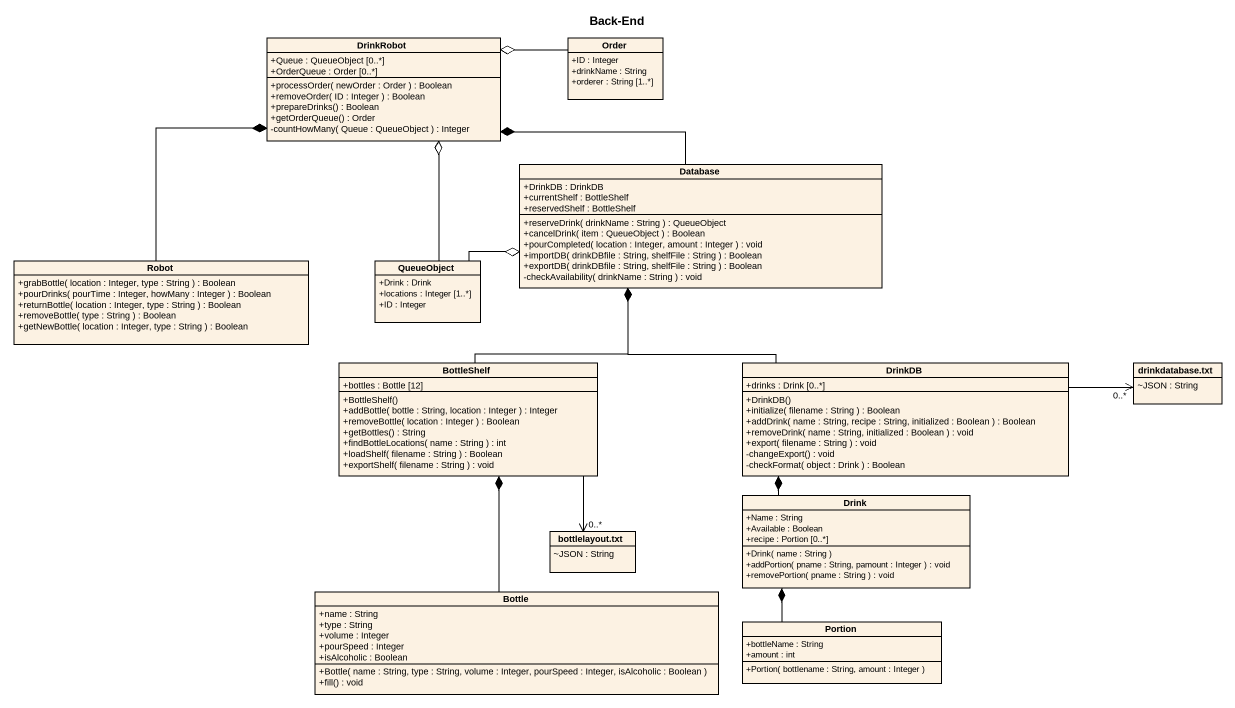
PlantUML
@startuml
title Back-End
hide circle
hide empty members
skinparam classAttributeIconSize 0
class DrinkRobot {
  +Queue : QueueObject [0..*]
  +OrderQueue : Order [0..*]
  +processOrder( newOrder : Order ) : Boolean
  +removeOrder( ID : Integer ) : Boolean
  +prepareDrinks() : Boolean
  +getOrderQueue() : Order
  -countHowMany( Queue : QueueObject ) : Integer
}
class Order {
  +ID : Integer
  +drinkName : String
  +orderer : String [1..*]
}
class "Database" as Database_ {
  +DrinkDB : DrinkDB
  +currentShelf : BottleShelf
  +reservedShelf : BottleShelf
  +reserveDrink( drinkName : String ) : QueueObject
  +cancelDrink( item : QueueObject ) : Boolean
  +pourCompleted( location : Integer, amount : Integer ) : void
  +importDB( drinkDBfile : String, shelfFile : String ) : Boolean
  +exportDB( drinkDBfile : String, shelfFile : String ) : Boolean
  -checkAvailability( drinkName : String ) : void
}
class Robot {
  +grabBottle( location : Integer, type : String ) : Boolean
  +pourDrinks( pourTime : Integer, howMany : Integer ) : Boolean
  +returnBottle( location : Integer, type : String ) : Boolean
  +removeBottle( type : String ) : Boolean
  +getNewBottle( location : Integer, type : String ) : Boolean
}
class QueueObject {
  +Drink : Drink
  +locations : Integer [1..*]
  +ID : Integer
}
class BottleShelf {
  +bottles : Bottle [12]
  +BottleShelf()
  +addBottle( bottle : String, location : Integer ) : Integer
  +removeBottle( location : Integer ) : Boolean
  +getBottles() : String
  +findBottleLocations( name : String ) : int
  +loadShelf( filename : String ) : Boolean
  +exportShelf( filename : String ) : void
}
class DrinkDB {
  +drinks : Drink [0..*]
  +DrinkDB()
  +initialize( filename : String ) : Boolean
  +addDrink( name : String, recipe : String, initialized : Boolean ) : Boolean
  +removeDrink( name : String, initialized : Boolean ) : void
  +export( filename : String ) : void
  -changeExport() : void
  -checkFormat( object : Drink ) : Boolean
}
class "drinkdatabase.txt" as drinkdatabase_txt {
  ~JSON : String
}
class Drink {
  +Name : String
  +Available : Boolean
  +recipe : Portion [0..*]
  +Drink( name : String )
  +addPortion( pname : String, pamount : Integer ) : void
  +removePortion( pname : String ) : void
}
class "bottlelayout.txt" as bottlelayout_txt {
  ~JSON : String
}
class Bottle {
  +name : String
  +type : String
  +volume : Integer
  +pourSpeed : Integer
  +isAlcoholic : Boolean
  +Bottle( name : String, type : String, volume : Integer, pourSpeed : Integer, isAlcoholic : Boolean )
  +fill() : void
}
class Portion {
  +bottleName : String
  +amount : int
  +Portion( bottlename : String, amount : Integer )
}
DrinkRobot o-right- Order
DrinkRobot *-right- Database_
DrinkRobot *-- Robot
DrinkRobot o-- QueueObject
Database_ o-left- QueueObject
Database_ *-- BottleShelf
Database_ *-- DrinkDB
BottleShelf --> "0..*" bottlelayout_txt
BottleShelf *-- Bottle
DrinkDB -right-> "0..*" drinkdatabase_txt
DrinkDB *-- Drink
Drink *-- Portion
@enduml
